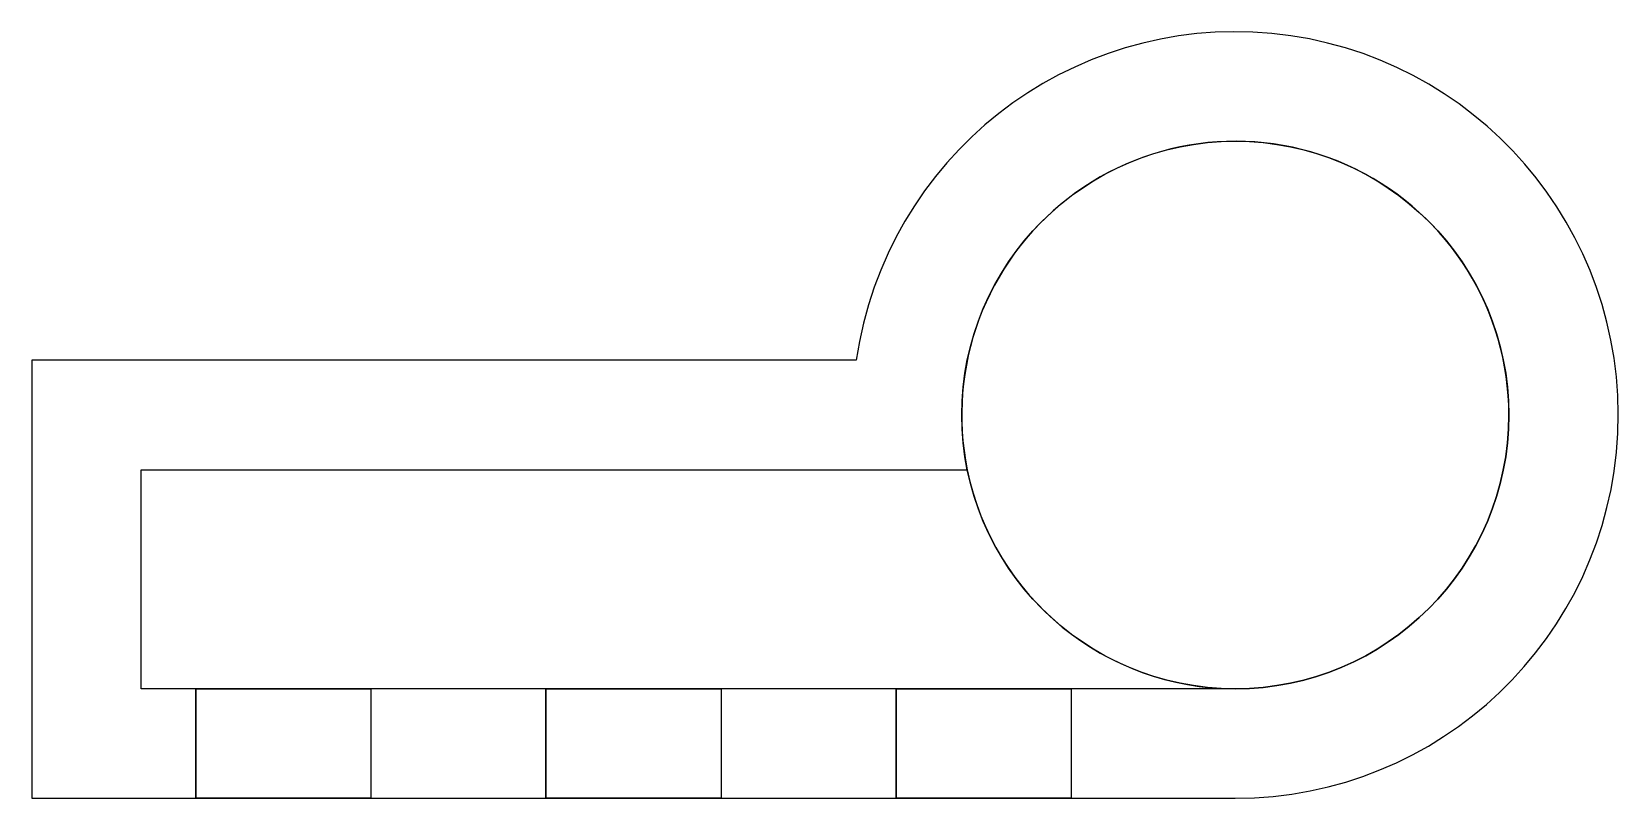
# Model space of a CAD drawing. Header units: millimetres. Extents: x -55 to 90, y -20 to 50.
import ezdxf

# ---------------------------------------------------------------- set-up
doc = ezdxf.new("R2010")
doc.units = ezdxf.units.MM
doc.header["$MEASUREMENT"] = 0
doc.layers.add('Pocket002', color=7, linetype='CONTINUOUS')

msp = doc.modelspace()

# ---------------------------------------------------------------- linework, layer by layer
at = {"layer": 'Pocket002'}
for p, q in [((-55, 20), (-55, 20, -100)), ((20.36, 20), (-55, 20)), ((20.36, 20, -100), (-55, 20, -100)), ((-55, 20), (-55, 20, -100)), ((-55, 20), (-55, -20)), ((-55, 20, -100), (-55, -20, -100)), ((-55, 20), (-55, -20)), ((20.36, 20), (-55, 20)), ((20.36, 20, -100), (-55, 20, -100)), ((-55, 20, -100), (-55, -20, -100)), ((20.36, 20), (20.36, 20, -100)), ((20.36, 20), (20.36, 20, -100)), ((80, 15), (80, 15, -50)), ((80, 15), (80, 15, -50)), ((-45, 10), (30.51, 10)), ((-45, -10), (-45, 10)), ((-45, 10), (30.51, 10)), ((-45, 10, -15), (30.51, 10, -15)), ((-45, 10), (-45, 10, -15)), ((-45, 10), (-45, 10, -15)), ((-45, -10), (-45, 10)), ((-45, -10, -15), (-45, 10, -15)), ((-45, 10, -15), (30.51, 10, -15)), ((-45, -10, -15), (-45, 10, -15)), ((30.51, 10, -15), (30.51, 10)), ((30.51, 10, -15), (30.51, 10)), ((-40, -10), (-45, -10)), ((-40, -10), (-45, -10)), ((-45, -10), (-45, -10, -15)), ((55, -10, -15), (-45, -10, -15)), ((-45, -10), (-45, -10, -15)), ((55, -10, -15), (-45, -10, -15)), ((-40, -20), (-40, -10)), ((-40, -10, -10), (-24, -10, -10)), ((-40, -10), (-40, -10, -10)), ((-40, -10, -10), (-40, -20, -10)), ((-40, -20), (-40, -10)), ((-40, -10), (-40, -10, -10)), ((-40, -10, -10), (-24, -10, -10)), ((-40, -10, -10), (-40, -20, -10)), ((-8, -10), (-24, -10)), ((-24, -10, -10), (-24, -10)), ((-24, -10, -10), (-24, -20, -10)), ((-24, -10, -10), (-24, -10)), ((-24, -10), (-24, -20)), ((-24, -10, -10), (-24, -20, -10)), ((-24, -10), (-24, -20)), ((-8, -10), (-24, -10)), ((-8, -10, -10), (8, -10, -10)), ((-8, -10), (-8, -10, -10)), ((-8, -20), (-8, -10)), ((-8, -10, -10), (-8, -20, -10)), ((-8, -20), (-8, -10)), ((-8, -10), (-8, -10, -10)), ((-8, -10, -10), (8, -10, -10)), ((-8, -10, -10), (-8, -20, -10)), ((24, -10), (8, -10)), ((8, -10, -10), (8, -10)), ((8, -10, -10), (8, -20, -10)), ((8, -10, -10), (8, -10)), ((8, -10), (8, -20)), ((8, -10, -10), (8, -20, -10)), ((8, -10), (8, -20)), ((24, -10), (8, -10)), ((24, -10, -10), (40, -10, -10)), ((24, -10), (24, -10, -10)), ((24, -20), (24, -10)), ((24, -10, -10), (24, -20, -10)), ((24, -20), (24, -10)), ((24, -10), (24, -10, -10)), ((24, -10, -10), (40, -10, -10)), ((24, -10, -10), (24, -20, -10)), ((40, -10), (40, -20)), ((55, -10), (40, -10)), ((40, -10, -10), (40, -10)), ((40, -10), (40, -20)), ((40, -10, -10), (40, -20, -10)), ((55, -10), (40, -10)), ((40, -10, -10), (40, -10)), ((40, -10, -10), (40, -20, -10)), ((55, -10), (55, -10, -15)), ((55, -10), (55, -10, -15)), ((-55, -20), (-55, -20, -100)), ((-55, -20), (-40, -20)), ((-55, -20, -100), (55, -20, -100)), ((-55, -20), (-40, -20)), ((-55, -20, -100), (55, -20, -100)), ((-55, -20), (-55, -20, -100)), ((-40, -20, -10), (-40, -20)), ((-24, -20, -10), (-40, -20, -10)), ((-40, -20, -10), (-40, -20)), ((-24, -20, -10), (-40, -20, -10)), ((-24, -20), (-24, -20, -10)), ((-24, -20), (-8, -20)), ((-24, -20), (-24, -20, -10)), ((-24, -20), (-8, -20)), ((-8, -20, -10), (-8, -20)), ((8, -20, -10), (-8, -20, -10)), ((-8, -20, -10), (-8, -20)), ((8, -20, -10), (-8, -20, -10)), ((8, -20), (8, -20, -10)), ((8, -20), (24, -20)), ((8, -20), (8, -20, -10)), ((8, -20), (24, -20)), ((24, -20, -10), (24, -20)), ((40, -20, -10), (24, -20, -10)), ((24, -20, -10), (24, -20)), ((40, -20, -10), (24, -20, -10)), ((40, -20), (55, -20)), ((40, -20), (40, -20, -10)), ((40, -20), (55, -20)), ((40, -20), (40, -20, -10)), ((55, -20), (55, -20, -100)), ((55, -20), (55, -20, -100))]:
    msp.add_line(p, q, dxfattribs=at)
msp.add_circle((55, 15, -50), 25, dxfattribs=at)
msp.add_circle((55, 15, -50), 25, dxfattribs=at)
for centre, radius, start, end in [((55, 15), 35, -90, 171.7868), ((55, 15, -100), 35, -90, 171.7868), ((55, 15), 35, -90, 171.7868), ((55, 15, -100), 35, -90, 171.7868), ((55, 15), 25, 0, -168.463), ((55, 15), 25, 0, -168.463), ((55, 15), 25, -90, 0), ((55, 15), 25, -90, 0), ((55, 15, -15), 25, -168.463, -90), ((55, 15, -15), 25, -168.463, -90)]:
    msp.add_arc(centre, radius, start, end, dxfattribs=at)

doc.saveas('drawing.dxf')
